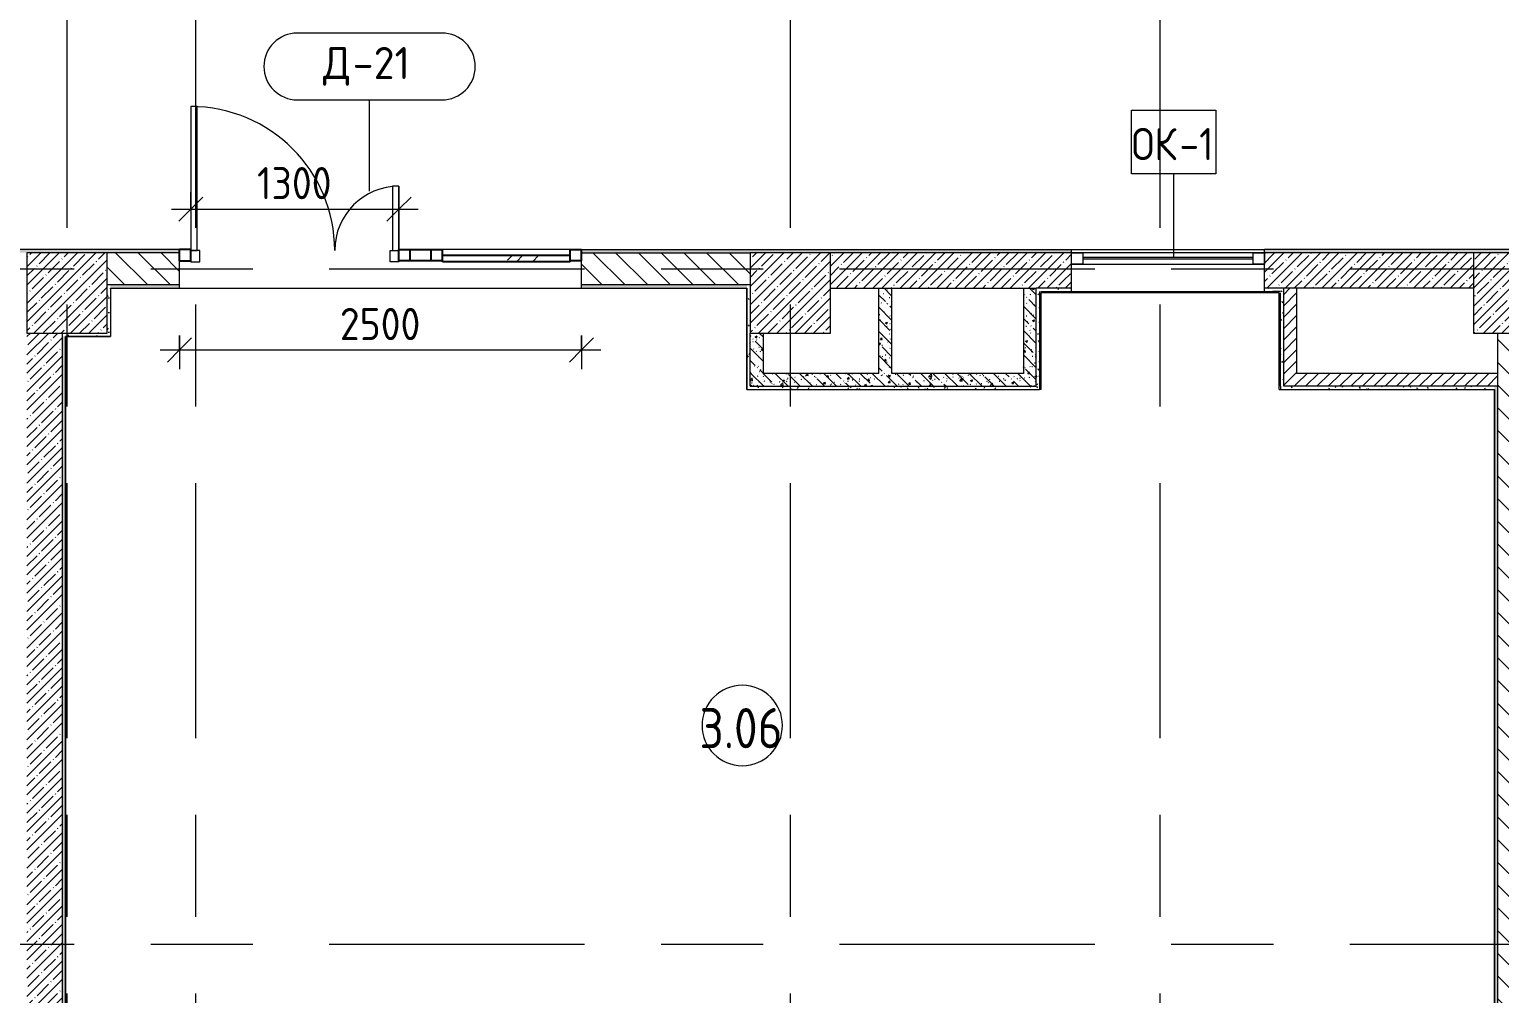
# Model space of a CAD drawing. Header units: millimetres. Extents: x 35355 to 234366, y -8553 to 29000.
# Drawn here: x 47425 to 56573, y 3292 to 9290 of the extents above; entities that cross this region are included whole.
import ezdxf

# ---------------------------------------------------------------- set-up
doc = ezdxf.new("R2010")
doc.units = ezdxf.units.MM
doc.linetypes.add('Осевая', pattern=[3175, 635, -476.25, 1587.5, -476.25])
for name, color, linetype, lineweight in [('A-ANNO-DIMS', 7, 'Continuous', 9), ('A-ANNO-DIMS-100', 7, 'Continuous', 9), ('A-AREA-IDEN', 7, 'Continuous', 9), ('A-DETL-GENF', 7, 'Continuous', 9), ('A-DOOR-IDEN', 7, 'Continuous', 9), ('A-GLAZ', 7, 'Continuous', 9), ('A-GLAZ-1', 7, 'Continuous', 13), ('A-GLAZ-CURT', 7, 'Continuous', 9), ('A-GLAZ-CURT-1', 7, 'Continuous', 25), ('A-GLAZ-CWMG', 7, 'Continuous', 9), ('A-GLAZ-CWMG-1', 7, 'Continuous', 25), ('A-GLAZ-IDEN', 7, 'Continuous', 9), ('A-WALL', 7, 'Continuous', 9), ('I-WALL', 7, 'Continuous', 9), ('S-COLS', 7, 'Continuous', 9), ('Оси-2', 7, 'Осевая', 9)]:
    doc.layers.add(name, color=color, linetype=linetype, lineweight=lineweight)
for name, color, linetype, lineweight, true_color in [('A-DOOR-1', 1, 'Continuous', 9, 0xff0000), ('A-WALL-1', 7, 'Continuous', 9, 0x3c3c3c), ('A-WALL-FNSH-1', 7, 'Continuous', 9, 0x3c3c3c)]:
    doc.layers.add(name, color=color, linetype=linetype, lineweight=lineweight, true_color=true_color)
doc.styles.add('GOST Common', font='GOST_Common.ttf', dxfattribs={"width": 0.9, "height": 250})
doc.styles.add('GOST Common_1', font='GOST_Common.ttf', dxfattribs={"height": 200})
doc.styles.add('ISOCPEUR_1', font='isocpeur.ttf', dxfattribs={"width": 0.9, "height": 200})
doc.dimstyles.new('ISO-2_0_0_9К_Средний_округл2', dxfattribs={"dimscale": 304.8, "dimtxt": 199.196235, "dimasz": 0.492126, "dimexe": 0.393701, "dimexo": 0, "dimgap": 0, "dimtad": 1, "dimdec": 0, "dimrnd": 10, "dimzin": 0, "dimdsep": 46, "dimtxsty": 'ISOCPEUR_1', "dimblk1": 'OBLIQUE', "dimblk2": 'OBLIQUE', "dimsah": 1, "dimcen": 0.09, "dimdle": 0.393701, "dimazin": 0, "dimtfac": 1, "dimtdec": 4, "dimtix": 1, "dimtmove": 0, "dimatfit": 3, "dimfxl": 1, "dimtvp": 1, "dimtolj": 1, "dimtzin": 0, "dimarcsym": 2})
pattern_1 = [(135, (0, 0), (-70.71068, -70.71068), [])]
pattern_2 = [(45, (0, 0), (-57.02463, 57.02463), []), (45, (57.025, 0), (-57.02463, 57.02463), [100.806, -20.161, 3.353, -16.808])]
pattern_3 = [(45, (0, 0), (-35.35534, 35.35534), [])]
pattern_4 = [(135, (0, 0), (-75.43415, -75.43415), [106.68, -17.78, 3.556, -17.78]), (135, (0, 75.39), (-75.43415, -75.43415), []), (50, (0, 0), (127.52922, -11.15758), [13.335, -146.685]), (355, (0, 0), (-24.66966, 133.74002), [10.668, -117.348]), (100.451, (10.63, -0.93), (102.85973, 122.58178), [11.333, -124.663]), (46.184, (0, 35.56), (189.75516, -29.43036), [20.002, -220.027]), (96.636, (15.81, 33.1), (166.1822, 173.1996), [17, -186.995]), (351.184, (0, 35.56), (166.1839, 173.1976), [16.002, -176.022]), (21, (17.78, 26.67), (106.13027, -71.58603), [13.335, -146.685]), (326, (17.78, 26.67), (43.26188, 128.93175), [10.668, -117.348]), (71.451, (26.62, 20.7), (149.39198, 57.34505), [11.333, -124.663]), (37.5, (0, 0), (2.16223, 59.188357), [3.353, -112.573, 3.353, -115.773, -117.793]), (37.5, (0, 0), (2.16223, 59.188357), [-235.052, 3.353, -114.44]), (7.5, (0, 0), (46.77386, 70.12615), [3.353, -64.567, 3.353, -109.906, -44.894]), (7.5, (0, 0), (46.77386, 70.12615), [-181.178, 3.353, -41.542]), (327.5, (-39.65, 0), (94.91367, -4.010093), [3.353, -41.097, 3.353, -135.331, -184.023]), (327.5, (-39.65, 0), (94.91367, -4.010093), [-183.134, 3.353, -180.67]), (317.5, (-57.43, 0), (103.69057, 17.79882), [3.353, -54.432, 3.353, -88.748, -130.683]), (317.5, (-57.43, 0), (103.69057, 17.79882), [-149.885, 3.353, -127.33])]
pattern_5 = [(0, (0, 0), (121.92, 30.48), [10.058, -81.382, 10.058, -81.382, -487.68]), (0, (0, 0), (121.92, 30.48), [-182.88, 10.058, -172.822, 10.058, -81.382, -213.36]), (0, (0, 0), (121.92, 30.48), [-457.2, 10.058, -50.902, 10.058, -142.342]), (120, (45.72, 15.24), (-87.356454, 90.345817), [10.058, -81.382, 10.058, -81.382, -487.68]), (120, (45.72, 15.24), (-87.356454, 90.345817), [-182.88, 10.058, -172.822, 10.058, -81.382, -213.36]), (120, (45.72, 15.24), (-87.356454, 90.345817), [-457.2, 10.058, -50.902, 10.058, -142.342]), (240, (60.96, 76.2), (-34.563546, -120.825817), [10.058, -81.382, 10.058, -81.382, -487.68]), (240, (60.96, 76.2), (-34.563546, -120.825817), [-182.88, 10.058, -172.822, 10.058, -81.382, -213.36]), (240, (60.96, 76.2), (-34.563546, -120.825817), [-457.2, 10.058, -50.902, 10.058, -142.342])]

# ---------------------------------------------------------------- blocks, each defined once
blk = doc.blocks.new('BSC_Колонна _Прямоугольная - 500х500-V2-План заполнения дверных проемов 3 этажа в осях 12-23')
at = {"layer": 'S-COLS'}
h = blk.add_hatch(dxfattribs=at)
h.set_pattern_fill('FP_3', color=256, style=0, pattern_type=2)
h.set_pattern_definition([(45, (-47660, -7650), (-57.02463, 57.02463), []), (45, (-47602.975, -7650), (-57.02463, 57.02463), [100.806, -20.161, 3.353, -16.808])])
h.paths.add_polyline_path([(-250, -250), (250, -250), (250, 250), (-250, 250)])
for p, q in [((250, 250), (-250, 250)), ((-250, 250), (-250, -250)), ((250, -250), (250, 250)), ((-250, -250), (250, -250))]:
    blk.add_line(p, q, dxfattribs=at)
blk = doc.blocks.new('BSC_Колонна _Прямоугольная - 500х500-V3-План заполнения дверных проемов 3 этажа в осях 12-23')
at = {"layer": 'S-COLS'}
h = blk.add_hatch(dxfattribs=at)
h.set_pattern_fill('FP_4', color=256, style=0, pattern_type=2)
h.set_pattern_definition([(45, (-52160, -7650), (-57.02463, 57.02463), []), (45, (-52102.975, -7650), (-57.02463, 57.02463), [100.806, -20.161, 3.353, -16.808])])
h.paths.add_polyline_path([(-250, -250), (250, -250), (250, 250), (-250, 250)])
for p, q in [((250, 250), (-250, 250)), ((-250, 250), (-250, -250)), ((250, -250), (250, 250)), ((-250, -250), (250, -250))]:
    blk.add_line(p, q, dxfattribs=at)
blk = doc.blocks.new('BSC_Колонна _Прямоугольная - 500х500-V17-План заполнения дверных проемов 3 этажа в осях 12-23')
at = {"layer": 'S-COLS'}
h = blk.add_hatch(dxfattribs=at)
h.set_pattern_fill('FP_25', color=256, style=0, pattern_type=2)
h.set_pattern_definition([(45, (-56660, -7650), (-57.02463, 57.02463), []), (45, (-56602.975, -7650), (-57.02463, 57.02463), [100.806, -20.161, 3.353, -16.808])])
h.paths.add_polyline_path([(-250, -250), (250, -250), (250, 250), (-250, 250)])
for p, q in [((250, 250), (-250, 250)), ((-250, 250), (-250, -250)), ((250, -250), (250, 250)), ((-250, -250), (250, -250))]:
    blk.add_line(p, q, dxfattribs=at)
blk = doc.blocks.new('Прямоугольный импост - 50 x 70 мм-V45-План заполнения дверных проемов 3 этажа в осях 12-23')
at = {"layer": 'A-GLAZ-CWMG-1'}
for p, q in [((0, 35), (-70, 35)), ((-70, 35), (-70, -35)), ((0, 35), (0, -35)), ((-70, -35), (0, -35))]:
    blk.add_line(p, q, dxfattribs=at)
blk = doc.blocks.new('Дверь_Витражная_остекление_ - ДВН_ДАО_Главный вход_1200 в свету-31742133-План заполнения дверных проемов 3 этажа в осях 12-23')
at = {"layer": 'A-DETL-GENF'}
for p, q in [((-607.5, 925), (-647.5, 925)), ((-647.5, 925), (-647.5, 35)), ((-607.5, 30), (-607.5, 925)), ((647.5, 430), (607.5, 430)), ((607.5, 430), (607.5, 30)), ((647.5, 35), (647.5, 430)), ((-647.5, 30), (-607.5, 30)), ((-592.5, 30), (-647.5, 30)), ((-592.5, -40), (-592.5, 30)), ((592.5, -40), (592.5, 30)), ((592.5, 30), (647.5, 30)), ((607.5, 30), (647.5, 30)), ((-647.5, -35), (-647.5, -40)), ((-647.5, -40), (-592.5, -40)), ((647.5, -40), (592.5, -40)), ((647.5, -35), (647.5, -40))]:
    blk.add_line(p, q, dxfattribs=at)
at = {"layer": 'A-DOOR-1'}
for p, q in [((-647.5, 925), (-647.5, 35)), ((647.5, 430), (647.5, 35))]:
    blk.add_line(p, q, dxfattribs=at)
for centre, radius, start, end in [((-647.5, 30), 895, 360, 90), ((647.5, 30), 400, 90, 180)]:
    blk.add_arc(centre, radius, start, end, dxfattribs=at)
blk = doc.blocks.new('Системная панель - Стемалит - 40мм-V46-План заполнения дверных проемов 3 этажа в осях 12-23')
at = {"layer": 'A-GLAZ-CURT-1'}
for p, q in [((-65, 35), (65, 35)), ((-65, -35), (-65, 35)), ((65, -35), (65, 35)), ((65, -35), (-65, -35))]:
    blk.add_line(p, q, dxfattribs=at)
blk = doc.blocks.new('Прямоугольный импост - 50 x 70 мм-V47-План заполнения дверных проемов 3 этажа в осях 12-23')
at = {"layer": 'A-GLAZ-CWMG-1'}
for p, q in [((35, 35), (-35, 35)), ((-35, 35), (-35, -35)), ((35, 35), (35, -35)), ((-35, -35), (35, -35))]:
    blk.add_line(p, q, dxfattribs=at)
blk = doc.blocks.new('Прямоугольный импост - 50 x 70 мм-V48-План заполнения дверных проемов 3 этажа в осях 12-23')
at = {"layer": 'A-GLAZ-CWMG-1'}
for p, q in [((0, 35), (-70, 35)), ((-70, 35), (-70, -35)), ((0, 35), (0, -35)), ((-70, -35), (0, -35))]:
    blk.add_line(p, q, dxfattribs=at)
blk = doc.blocks.new('Системная панель - Стекло - 40мм-V49-План заполнения дверных проемов 3 этажа в осях 12-23')
at = {"layer": 'A-GLAZ-CURT'}
h = blk.add_hatch(dxfattribs=at)
h.set_pattern_fill('FP_70', color=256, style=0, pattern_type=2)
h.set_pattern_definition([(45, (-50492.5, -7785), (-282.8427, 282.8427), [200, -600]), (45, (-50692.5, -7885), (-282.8427, 282.8427), [600, -200]), (45, (-50292.5, -7985), (-282.8427, 282.8427), [200, -600])])
h.paths.add_polyline_path([(397.5, -40), (397.5, 0), (-397.5, 0), (-397.5, -40)])
at = {"layer": 'A-GLAZ-CURT-1'}
for p, q in [((-397.5, 0), (397.5, 0)), ((-397.5, -40), (-397.5, 0)), ((397.5, -40), (397.5, 0)), ((397.5, -40), (-397.5, -40))]:
    blk.add_line(p, q, dxfattribs=at)
blk = doc.blocks.new('Прямоугольный импост - 50 x 70 мм-V50-План заполнения дверных проемов 3 этажа в осях 12-23')
at = {"layer": 'A-GLAZ-CWMG-1'}
for p, q in [((35, 35), (-35, 35)), ((-35, 35), (-35, -35)), ((35, 35), (35, -35)), ((-35, -35), (35, -35))]:
    blk.add_line(p, q, dxfattribs=at)
blk = doc.blocks.new('Прямоугольный импост - 50 x 70 мм-31720914-План заполнения дверных проемов 3 этажа в осях 12-23')
at = {"layer": 'A-GLAZ-CWMG'}
blk.add_line((42060, 7920), (41265, 7920), dxfattribs=at)
blk = doc.blocks.new('120_Окно_СКБ_1Ст - 120_Окно_СКБ_1Ст 400х1200 EI30-24228621-План заполнения дверных проемов 3 этажа в осях 12-23')
at = {"layer": 'A-GLAZ'}
for p, q in [((600, 110), (-600, 110)), ((-600, 40), (600, 40)), ((530, 80), (-530, 80)), ((530, 70), (-530, 70))]:
    blk.add_line(p, q, dxfattribs=at)
at = {"layer": 'A-GLAZ-1'}
for p, q in [((-600, 40), (-600, 110)), ((-600, 110), (-530, 110)), ((-530, 110), (-530, 40)), ((530, 40), (530, 110)), ((530, 110), (600, 110)), ((600, 110), (600, 40)), ((-530, 40), (-600, 40)), ((600, 40), (530, 40))]:
    blk.add_line(p, q, dxfattribs=at)
blk = doc.blocks.new('Марка_Помещения - Номер-25198446-План заполнения дверных проемов 3 этажа в осях 12-23')
at = {"layer": 'A-AREA-IDEN'}
for start, end in [(360, 180), (180, 360)]:
    blk.add_arc((0, 0), 2.5, start, end, dxfattribs=at)
blk = doc.blocks.new('DIMBLOCK45-План заполнения дверных проемов 3 этажа в осях 12-23')
at = {"layer": 'A-ANNO-DIMS-100'}
for p, q in [((48360, 7385), (48360, 7175.8)), ((48360, 7295.8), (48360, 7385)), ((50860, 7385), (50860, 7175.8)), ((50860, 7295.8), (50860, 7385)), ((48240, 7295.8), (50980, 7295.8))]:
    blk.add_line(p, q, dxfattribs=at)
at = {"layer": 'A-ANNO-DIMS-100', "lineweight": 20}
for p, q in [((48360, 7295.8), (48435, 7370.8)), ((50860, 7295.8), (50935, 7370.8)), ((48360, 7295.8), (48285, 7220.8)), ((50860, 7295.8), (50785, 7220.8))]:
    blk.add_line(p, q, dxfattribs=at)
at = {"layer": 'A-ANNO-DIMS-100', "color": 0, "insert": (49357.2, 7557), "char_height": 200, "width": 606.782, "attachment_point": 1, "line_spacing_factor": 1.149209, "style": 'ISOCPEUR_1'}
blk.add_mtext('2500', dxfattribs=at)
blk = doc.blocks.new('_Oblique')
at = {"color": 0, "linetype": 'ByBlock', "lineweight": -2}
blk.add_line((-0.5, -0.5), (0.5, 0.5), dxfattribs=at)
blk = doc.blocks.new('DIMBLOCK46-План заполнения дверных проемов 3 этажа в осях 12-23')
at = {"layer": 'A-ANNO-DIMS-100'}
for p, q in [((48430, 8278.2), (48430, 8052.2)), ((48430, 8172.2), (48430, 8278.2)), ((49725, 8278.2), (49725, 8052.2)), ((49725, 8172.2), (49725, 8278.2)), ((48310, 8172.2), (49845, 8172.2))]:
    blk.add_line(p, q, dxfattribs=at)
at = {"layer": 'A-ANNO-DIMS-100', "lineweight": 20}
for p, q in [((48430, 8172.2), (48505, 8247.2)), ((49725, 8172.2), (49800, 8247.2)), ((48430, 8172.2), (48355, 8097.2)), ((49725, 8172.2), (49650, 8097.2))]:
    blk.add_line(p, q, dxfattribs=at)
at = {"layer": 'A-ANNO-DIMS-100', "color": 0, "insert": (48841.9, 8433.5), "char_height": 200, "width": 565.411, "attachment_point": 1, "line_spacing_factor": 1.149209, "style": 'ISOCPEUR_1'}
blk.add_mtext('1300', dxfattribs=at)
blk = doc.blocks.new('М_двери - Типоразмер_рамка-25223575-План заполнения дверных проемов 3 этажа в осях 12-23')
at = {"layer": 'A-DOOR-IDEN'}
for p, q in [((4.496, 2.08), (-4.496, 2.08)), ((-4.496, -2.08), (4.496, -2.08))]:
    blk.add_line(p, q, dxfattribs=at)
for centre, start, end in [((-4.496, 0), 90, 270), ((4.496, 0), 270, 90)]:
    blk.add_arc(centre, 2.08, start, end, dxfattribs=at)

msp = doc.modelspace()

# ---------------------------------------------------------------- hatches: boundary and pattern name
at = {"layer": 'I-WALL'}
h = msp.add_hatch(dxfattribs=at)
h.set_pattern_fill('FP_68', color=256, style=0, pattern_type=2)
h.set_pattern_definition(pattern_5)
h.paths.add_polyline_path([(71690, 7900), (72250, 7900), (72250, 7908), (72305, 7908), (72305, 7920), (71660, 7920), (71660, 7908), (71690, 7908)])
h.paths.add_polyline_path([(74100, 7900), (74100, 7920), (73705, 7920), (73705, 7908), (73760, 7908), (73760, 7900)])
h.paths.add_polyline_path([(70680, 7900), (70680, 7908), (70710, 7908), (70710, 7920), (69360, 7920), (69360, 7908), (69390, 7908), (69390, 7900), (70196.1, 7900)])
h.paths.add_polyline_path([(65410, 7900), (65880, 7900), (65880, 7908), (65910, 7908), (65910, 7920), (64142.4, 7920), (64142.4, 7900), (64391.7, 7900)])
h.paths.add_polyline_path([(62842.4, 7900), (62842.4, 7920), (60470, 7920), (60470, 7900), (61489.5, 7900)])
h.paths.add_polyline_path([(67293.9, 7900), (68230, 7900), (68230, 7908), (68260, 7908), (68260, 7920), (66860, 7920), (66860, 7908), (66890, 7908), (66890, 7900)])
h.paths.add_polyline_path([(52782.8, 7900), (53860, 7900), (53860, 7920), (50859.9, 7920), (50859.9, 7900), (52410, 7900)])
h.paths.add_polyline_path([(55160, 7900), (57970, 7900), (57970, 7920), (55160, 7920)])
h.paths.add_polyline_path([(42130, 7900), (44845.6, 7900), (44845.6, 7920), (42130, 7920)])
h.paths.add_polyline_path([(39630, 7900), (39630, 7920), (38760, 7920), (38760, 7900), (39040, 7900)])
h.paths.add_polyline_path([(46185.6, 7900), (48359.9, 7900), (48359.9, 7920), (46185.6, 7920)])
h = msp.add_hatch(dxfattribs=at)
h.set_pattern_fill('FP_68', color=256, style=0, pattern_type=2)
h.set_pattern_definition(pattern_5)
h.paths.add_polyline_path([(64142.4, 7900), (64142.4, 7920), (64110, 7920), (64110, 7900)])
h.paths.add_polyline_path([(62842.4, 7900), (62910, 7900), (62910, 7920), (62842.4, 7920)])
h.paths.add_polyline_path([(55160, 7900), (55160, 7920), (55110, 7920), (55110, 7900)])
h.paths.add_polyline_path([(53910, 7900), (53910, 7920), (53860, 7920), (53860, 7900)])
h.paths.add_polyline_path([(46110, 7900), (46185.6, 7900), (46185.6, 7920), (46110, 7920)])
h.paths.add_polyline_path([(44910, 7900), (44910, 7920), (44845.6, 7920), (44845.6, 7900)])
h = msp.add_hatch(dxfattribs=at)
h.set_pattern_fill('FP_21', color=256, style=0, pattern_type=2)
h.set_pattern_definition(pattern_1)
h.paths.add_polyline_path([(51910, 7700), (51910, 7900), (50860, 7900), (50860, 7700), (51890, 7700)])
h.paths.add_polyline_path([(47910, 7700), (48360, 7700), (48360, 7900), (47910, 7900)])
h = msp.add_hatch(dxfattribs=at)
h.set_pattern_fill('FP_17', color=256, style=0, pattern_type=2)
h.set_pattern_definition(pattern_2)
h.paths.add_polyline_path([(56410, 7680), (56410, 7900), (55160, 7900), (55160, 7680), (55685, 7680)])
h.paths.add_polyline_path([(53860, 7680), (53860, 7900), (52410, 7900), (52410, 7680), (53690, 7680)])
h = msp.add_hatch(dxfattribs=at)
h.set_pattern_fill('FP_17', color=256, style=0, pattern_type=2)
h.set_pattern_definition(pattern_2)
h.paths.add_polyline_path([(55160, 7680), (55160, 7900), (55110, 7900), (55110, 7680)])
h.paths.add_polyline_path([(53860, 7680), (53910, 7680), (53910, 7900), (53860, 7900)])
h = msp.add_hatch(dxfattribs=at)
h.set_pattern_fill('FP_68', color=256, style=0, pattern_type=2)
h.set_pattern_definition(pattern_5)
h.paths.add_polyline_path([(47930, 7380), (47930, 7700), (47910, 7700), (47910, 7380)])
h = msp.add_hatch(dxfattribs=at)
h.set_pattern_fill('FP_68', color=256, style=0, pattern_type=2)
h.set_pattern_definition(pattern_5)
h.paths.add_polyline_path([(51890, 7680), (51890, 7700), (50860, 7700), (50860, 7680)])
h.paths.add_polyline_path([(47930, 7680), (48360, 7680), (48360, 7700), (47930, 7700)])
h = msp.add_hatch(dxfattribs=at)
h.set_pattern_fill('FP_68', color=256, style=0, pattern_type=2)
h.set_pattern_definition(pattern_5)
h.paths.add_polyline_path([(51910, 7070), (51910, 7700), (51890, 7700), (51890, 7070)])
h = msp.add_hatch(dxfattribs=at)
h.set_pattern_fill('FP_23', color=256, style=0, pattern_type=2)
h.set_pattern_definition(pattern_4)
h.paths.add_polyline_path([(52782.8, 7150), (52790, 7150), (52790, 7680), (52710, 7680), (52710, 7150)])
h = msp.add_hatch(dxfattribs=at)
h.set_pattern_fill('FP_23', color=256, style=0, pattern_type=2)
h.set_pattern_definition(pattern_4)
h.paths.add_polyline_path([(53690, 7150), (53690, 7680), (53610, 7680), (53610, 7150)])
h = msp.add_hatch(dxfattribs=at)
h.set_pattern_fill('FP_68', color=256, style=0, pattern_type=2)
h.set_pattern_definition(pattern_5)
h.paths.add_polyline_path([(55210, 7660), (55210, 7680), (55160, 7680), (55160, 7660)])
h.paths.add_polyline_path([(53718, 7660), (53860, 7660), (53860, 7680), (53690, 7680), (53690, 7660), (53710, 7660)])
h = msp.add_hatch(dxfattribs=at)
h.set_pattern_fill('FP_68', color=256, style=0, pattern_type=2)
h.set_pattern_definition(pattern_5)
h.paths.add_polyline_path([(53710, 7050), (53710, 7660), (53690, 7660), (53690, 7050)])
h = msp.add_hatch(dxfattribs=at)
h.set_pattern_fill('FP_68', color=256, style=0, pattern_type=2)
h.set_pattern_definition(pattern_5)
h.paths.add_polyline_path([(55160, 7660), (55160, 7680), (55110, 7680), (55110, 7660)])
h.paths.add_polyline_path([(53860, 7660), (53910, 7660), (53910, 7680), (53860, 7680)])
h = msp.add_hatch(dxfattribs=at)
h.set_pattern_fill('FP_68', color=256, style=0, pattern_type=2)
h.set_pattern_definition(pattern_5)
h.paths.add_polyline_path([(55210, 7070), (55230, 7070), (55230, 7680), (55210, 7680), (55210, 7652)])
h = msp.add_hatch(dxfattribs=at)
h.set_pattern_fill('FP_34', color=256, style=0, pattern_type=2)
h.set_pattern_definition(pattern_3)
h.paths.add_polyline_path([(55310, 7070), (55310, 7680), (55230, 7680), (55230, 7070)])
h = msp.add_hatch(dxfattribs=at)
h.set_pattern_fill('FP_17', color=256, style=0, pattern_type=2)
h.set_pattern_definition(pattern_2)
h.paths.add_polyline_path([(47410, 400), (47630, 400), (47630, 7400), (47410, 7400), (47410, 590.5)])
h = msp.add_hatch(dxfattribs=at)
h.set_pattern_fill('FP_68', color=256, style=0, pattern_type=2)
h.set_pattern_definition(pattern_5)
h.paths.add_polyline_path([(47650, 7380), (47910, 7380), (47910, 7400), (47630, 7400), (47630, 7380)])
h = msp.add_hatch(dxfattribs=at)
h.set_pattern_fill('FP_68', color=256, style=0, pattern_type=2)
h.set_pattern_definition(pattern_5)
h.paths.add_polyline_path([(47630, 400), (47650, 400), (47650, 7380), (47630, 7380), (47630, 590.5)])
h = msp.add_hatch(dxfattribs=at)
h.set_pattern_fill('FP_23', color=256, style=0, pattern_type=2)
h.set_pattern_definition(pattern_4)
h.paths.add_polyline_path([(51990, 7150), (51990, 7400), (51910, 7400), (51910, 7150)])
h = msp.add_hatch(dxfattribs=at)
h.set_pattern_fill('FP_21', color=256, style=0, pattern_type=2)
h.set_pattern_definition(pattern_1)
h.paths.add_polyline_path([(56560.7, 400), (56760.7, 400), (56760.7, 7400), (56560.7, 7400), (56560.7, 420)])
h = msp.add_hatch(dxfattribs=at)
h.set_pattern_fill('FP_23', color=256, style=0, pattern_type=2)
h.set_pattern_definition(pattern_4)
h.paths.add_polyline_path([(51910, 7070), (53690, 7070), (53690, 7150), (51910, 7150)])
h = msp.add_hatch(dxfattribs=at)
h.set_pattern_fill('FP_34', color=256, style=0, pattern_type=2)
h.set_pattern_definition(pattern_3)
h.paths.add_polyline_path([(56560.7, 7070), (56560.7, 7150), (55310, 7150), (55310, 7070), (56540.7, 7070)])
h = msp.add_hatch(dxfattribs=at)
h.set_pattern_fill('FP_68', color=256, style=0, pattern_type=2)
h.set_pattern_definition(pattern_5)
h.paths.add_polyline_path([(52782.8, 7050), (53690, 7050), (53690, 7070), (51890, 7070), (51890, 7050)])
h = msp.add_hatch(dxfattribs=at)
h.set_pattern_fill('FP_68', color=256, style=0, pattern_type=2)
h.set_pattern_definition(pattern_5)
h.paths.add_polyline_path([(55210, 7050), (56540.7, 7050), (56540.7, 7070), (55210, 7070)])
h = msp.add_hatch(dxfattribs=at)
h.set_pattern_fill('FP_68', color=256, style=0, pattern_type=2)
h.set_pattern_definition(pattern_5)
h.paths.add_polyline_path([(56540.7, 420), (56560.7, 420), (56560.7, 7070), (56540.7, 7070), (56540.7, 421)])

# ---------------------------------------------------------------- linework, layer by layer
at = {"layer": 'A-DOOR-IDEN'}
for p, q in [((49542.3, 8787.8), (49542.3, 8851.4)), ((49542.3, 8284.6), (49542.3, 8787.8))]:
    msp.add_line(p, q, dxfattribs=at)
at = {"layer": 'A-GLAZ-IDEN'}
msp.add_line((54545.1, 7871.5), (54545.1, 8390.5), dxfattribs=at)
at = {"layer": 'A-GLAZ-IDEN', "flags": 128}
msp.add_lwpolyline([(54283.2, 8787.5), (54807, 8787.5), (54807, 8390.5), (54283.2, 8390.5)], close=True, dxfattribs=at)
at = {"layer": 'A-WALL'}
for p, q in [((53910, 7900), (52410, 7900)), ((56410, 7900), (55110, 7900)), ((48360, 7700), (47910, 7700)), ((51910, 7700), (50860, 7700)), ((47930, 7680), (47930, 7380)), ((47930, 7680), (48360, 7680)), ((47931, 7679), (47931, 7680)), ((51889, 7679), (51890, 7679)), ((51890, 7680), (51890, 7050)), ((53910, 7680), (53690, 7680)), ((53690, 7070), (53690, 7680)), ((55210, 7680), (55110, 7680)), ((47630, 7400), (47630, 400)), ((47650, 7380), (47650, 420)), ((47910, 7380), (47650, 7380)), ((51910, 7070), (51910, 7400)), ((56560.7, 7400), (56560.7, 400)), ((56560.7, 7070), (55230, 7070)), ((56540.7, 7050), (56540.7, 420))]:
    msp.add_line(p, q, dxfattribs=at)
at = {"layer": 'A-WALL-1'}
for p, q in [((48360, 7900), (47910, 7900)), ((48359.9, 7900), (48359.9, 7920)), ((48360, 7680), (48360, 7900)), ((50859.9, 7920), (50860, 7920)), ((50859.9, 7900), (50859.9, 7920)), ((50859.9, 7900), (51910, 7900)), ((50860, 7680), (50860, 7900)), ((53910, 7660), (53910, 7920)), ((55110, 7660), (55110, 7920)), ((57970, 7920), (55110, 7920)), ((52410, 7680), (53690, 7680)), ((52710, 7150), (52710, 7680)), ((52790, 7680), (52790, 7150)), ((53610, 7680), (53610, 7150)), ((53710, 7660), (53710, 7050)), ((53718, 7660), (53860, 7660)), ((56410, 7680), (55210, 7680)), ((55210, 7070), (55210, 7652)), ((55230, 7070), (55230, 7680)), ((55310, 7680), (55310, 7150)), ((51990, 7400), (51990, 7150)), ((52710, 7150), (51990, 7150)), ((53610, 7150), (52790, 7150)), ((56560.7, 7150), (55310, 7150)), ((51890, 7050), (53710, 7050)), ((51910, 7070), (53690, 7070)), ((55210, 7050), (56540.7, 7050))]:
    msp.add_line(p, q, dxfattribs=at)
at = {"layer": 'A-WALL-FNSH-1'}
for p, q in [((48360, 7921), (46110, 7921)), ((48360, 7920), (46110, 7920)), ((48360, 7920), (48360, 7921)), ((50860, 7921), (53910, 7921)), ((50860, 7920), (50860, 7921)), ((50860, 7920), (53910, 7920)), ((57970, 7921), (55110, 7921)), ((47931, 7679), (47931, 7379)), ((51889, 7679), (47931, 7679)), ((48360, 7680), (51890, 7680)), ((51889, 7049), (51889, 7679)), ((53860, 7660), (55160, 7660)), ((53860, 7659), (55160, 7659)), ((47651, 421), (47651, 7379)), ((47651, 7379), (47931, 7379)), ((47930, 7380), (47910, 7380)), ((51889, 7049), (53711, 7049)), ((53711, 7049), (53711, 7050)), ((55210, 7050), (55210, 7049)), ((55210, 7049), (56539.7, 7049)), ((56539.7, 7049), (56539.7, 421))]:
    msp.add_line(p, q, dxfattribs=at)
at = {"layer": 'I-WALL'}
for p, q in [((53910, 7921), (55110, 7921)), ((53910, 7921), (53910, 7920)), ((53910, 7920), (55110, 7920)), ((55110, 7920), (55110, 7921)), ((55202, 7652), (53718, 7652)), ((53718, 7652), (53718, 7050)), ((53860, 7652), (53860, 7660)), ((55210, 7660), (55160, 7660)), ((55160, 7652), (55160, 7660)), ((55202, 7050), (55202, 7652)), ((53718, 7050), (53711, 7050)), ((55202, 7050), (55210, 7050)), ((55210, 7070), (55210, 7050))]:
    msp.add_line(p, q, dxfattribs=at)
at = {"layer": 'Оси-2'}
for p, q in [((47660, 593.7), (47660, 24850)), ((48460, 593.7), (48460, 24850)), ((52160, 593.7), (52160, 24850)), ((54460, 593.7), (54460, 24850)), ((38655.2, 7800), (82250, 7800)), ((38655.2, 3600), (82250, 3600))]:
    msp.add_line(p, q, dxfattribs=at)

# ---------------------------------------------------------------- block references
at = {"layer": 'A-AREA-IDEN', "xscale": 99.99999999999993, "yscale": 99.99999999999993, "zscale": 99.99999999999993}
msp.add_blockref('Марка_Помещения - Номер-25198446-План заполнения дверных проемов 3 этажа в осях 12-23', (51861, 4959.6), dxfattribs=at)
at = {"layer": 'A-DOOR-1'}
msp.add_blockref('Дверь_Витражная_остекление_ - ДВН_ДАО_Главный вход_1200 в свету-31742133-План заполнения дверных проемов 3 этажа в осях 12-23', (49077.5, 7885), dxfattribs=at)
at = {"layer": 'A-DOOR-IDEN', "xscale": 99.99999999999993, "yscale": 99.99999999999993, "zscale": 99.99999999999993}
msp.add_blockref('М_двери - Типоразмер_рамка-25223575-План заполнения дверных проемов 3 этажа в осях 12-23', (49542.3, 9059.4), dxfattribs=at)
at = {"layer": 'A-GLAZ'}
msp.add_blockref('120_Окно_СКБ_1Ст - 120_Окно_СКБ_1Ст 400х1200 EI30-24228621-План заполнения дверных проемов 3 этажа в осях 12-23', (54510, 7790), dxfattribs=at)
at = {"layer": 'A-GLAZ-CURT-1'}
for name, p in [('Системная панель - Стемалит - 40мм-V46-План заполнения дверных проемов 3 этажа в осях 12-23', (49860, 7885)), ('Системная панель - Стекло - 40мм-V49-План заполнения дверных проемов 3 этажа в осях 12-23', (50392.5, 7885))]:
    msp.add_blockref(name, p, dxfattribs=at)
at = {"layer": 'A-GLAZ-CWMG', "rotation": 180}
msp.add_blockref('Прямоугольный импост - 50 x 70 мм-V48-План заполнения дверных проемов 3 этажа в осях 12-23', (48360, 7885), dxfattribs=at)
at = {"layer": 'A-GLAZ-CWMG'}
msp.add_blockref('Прямоугольный импост - 50 x 70 мм-31720914-План заполнения дверных проемов 3 этажа в осях 12-23', (8730, 0), dxfattribs=at)
at = {"layer": 'A-GLAZ-CWMG-1', "extrusion": (0, 0, -1), "rotation": 180}
for name, p in [('Прямоугольный импост - 50 x 70 мм-V47-План заполнения дверных проемов 3 этажа в осях 12-23', (-49760, 7885)), ('Прямоугольный импост - 50 x 70 мм-V50-План заполнения дверных проемов 3 этажа в осях 12-23', (-49960, 7885)), ('Прямоугольный импост - 50 x 70 мм-V45-План заполнения дверных проемов 3 этажа в осях 12-23', (-50860, 7885))]:
    msp.add_blockref(name, p, dxfattribs=at)
at = {"layer": 'S-COLS'}
for name, p in [('BSC_Колонна _Прямоугольная - 500х500-V2-План заполнения дверных проемов 3 этажа в осях 12-23', (47660, 7650)), ('BSC_Колонна _Прямоугольная - 500х500-V3-План заполнения дверных проемов 3 этажа в осях 12-23', (52160, 7650)), ('BSC_Колонна _Прямоугольная - 500х500-V17-План заполнения дверных проемов 3 этажа в осях 12-23', (56660, 7650))]:
    msp.add_blockref(name, p, dxfattribs=at)

# ---------------------------------------------------------------- texts
at = {"layer": 'A-AREA-IDEN', "insert": (51595.2, 5068.1), "char_height": 250, "width": 663.797, "attachment_point": 1, "style": 'GOST Common'}
msp.add_mtext('3.06', dxfattribs=at)
at = {"layer": 'A-DOOR-IDEN', "char_height": 200, "attachment_point": 1, "style": 'GOST Common_1'}
for s, insert, width in [('\\fGOST Common|b0|i0|c204|p34|;Д', (49252, 9180.6), 224.472), ('-21', (49437.2, 9180.6), 472.996)]:
    msp.add_mtext(s, dxfattribs=dict(at, insert=insert, width=width))
at = {"layer": 'A-GLAZ-IDEN', "char_height": 200, "attachment_point": 1, "style": 'ISOCPEUR_1'}
for s, insert, width in [('ОК', (54283.2, 8676.6), 360.759), ('-1', (54580.9, 8676.6), 266.962)]:
    msp.add_mtext(s, dxfattribs=dict(at, insert=insert, width=width))

# ---------------------------------------------------------------- dimensions: what is measured, and where the dimension line sits
at = {"layer": 'A-ANNO-DIMS'}
for base, p1, p2, override, picture, middle in [((49725, 8172.2), (48430, 8278.2), (49725, 8278.2), {"dimpost": '<>', "dimfxl": 1295}, 'DIMBLOCK46-План заполнения дверных проемов 3 этажа в осях 12-23', (49077.5, 8272.2)), ((50860, 7295.8), (48360, 7385), (50860, 7385), {"dimpost": '<>', "dimfxl": 2500}, 'DIMBLOCK45-План заполнения дверных проемов 3 этажа в осях 12-23', (49610, 7395.8))]:
    dim = msp.add_linear_dim(base=base, p1=p1, p2=p2, dimstyle='ISO-2_0_0_9К_Средний_округл2', override=override, dxfattribs=at)
    dim.commit()
    dim.dimension.update_dxf_attribs({"geometry": picture, "text_midpoint": middle})

doc.saveas('drawing.dxf')
